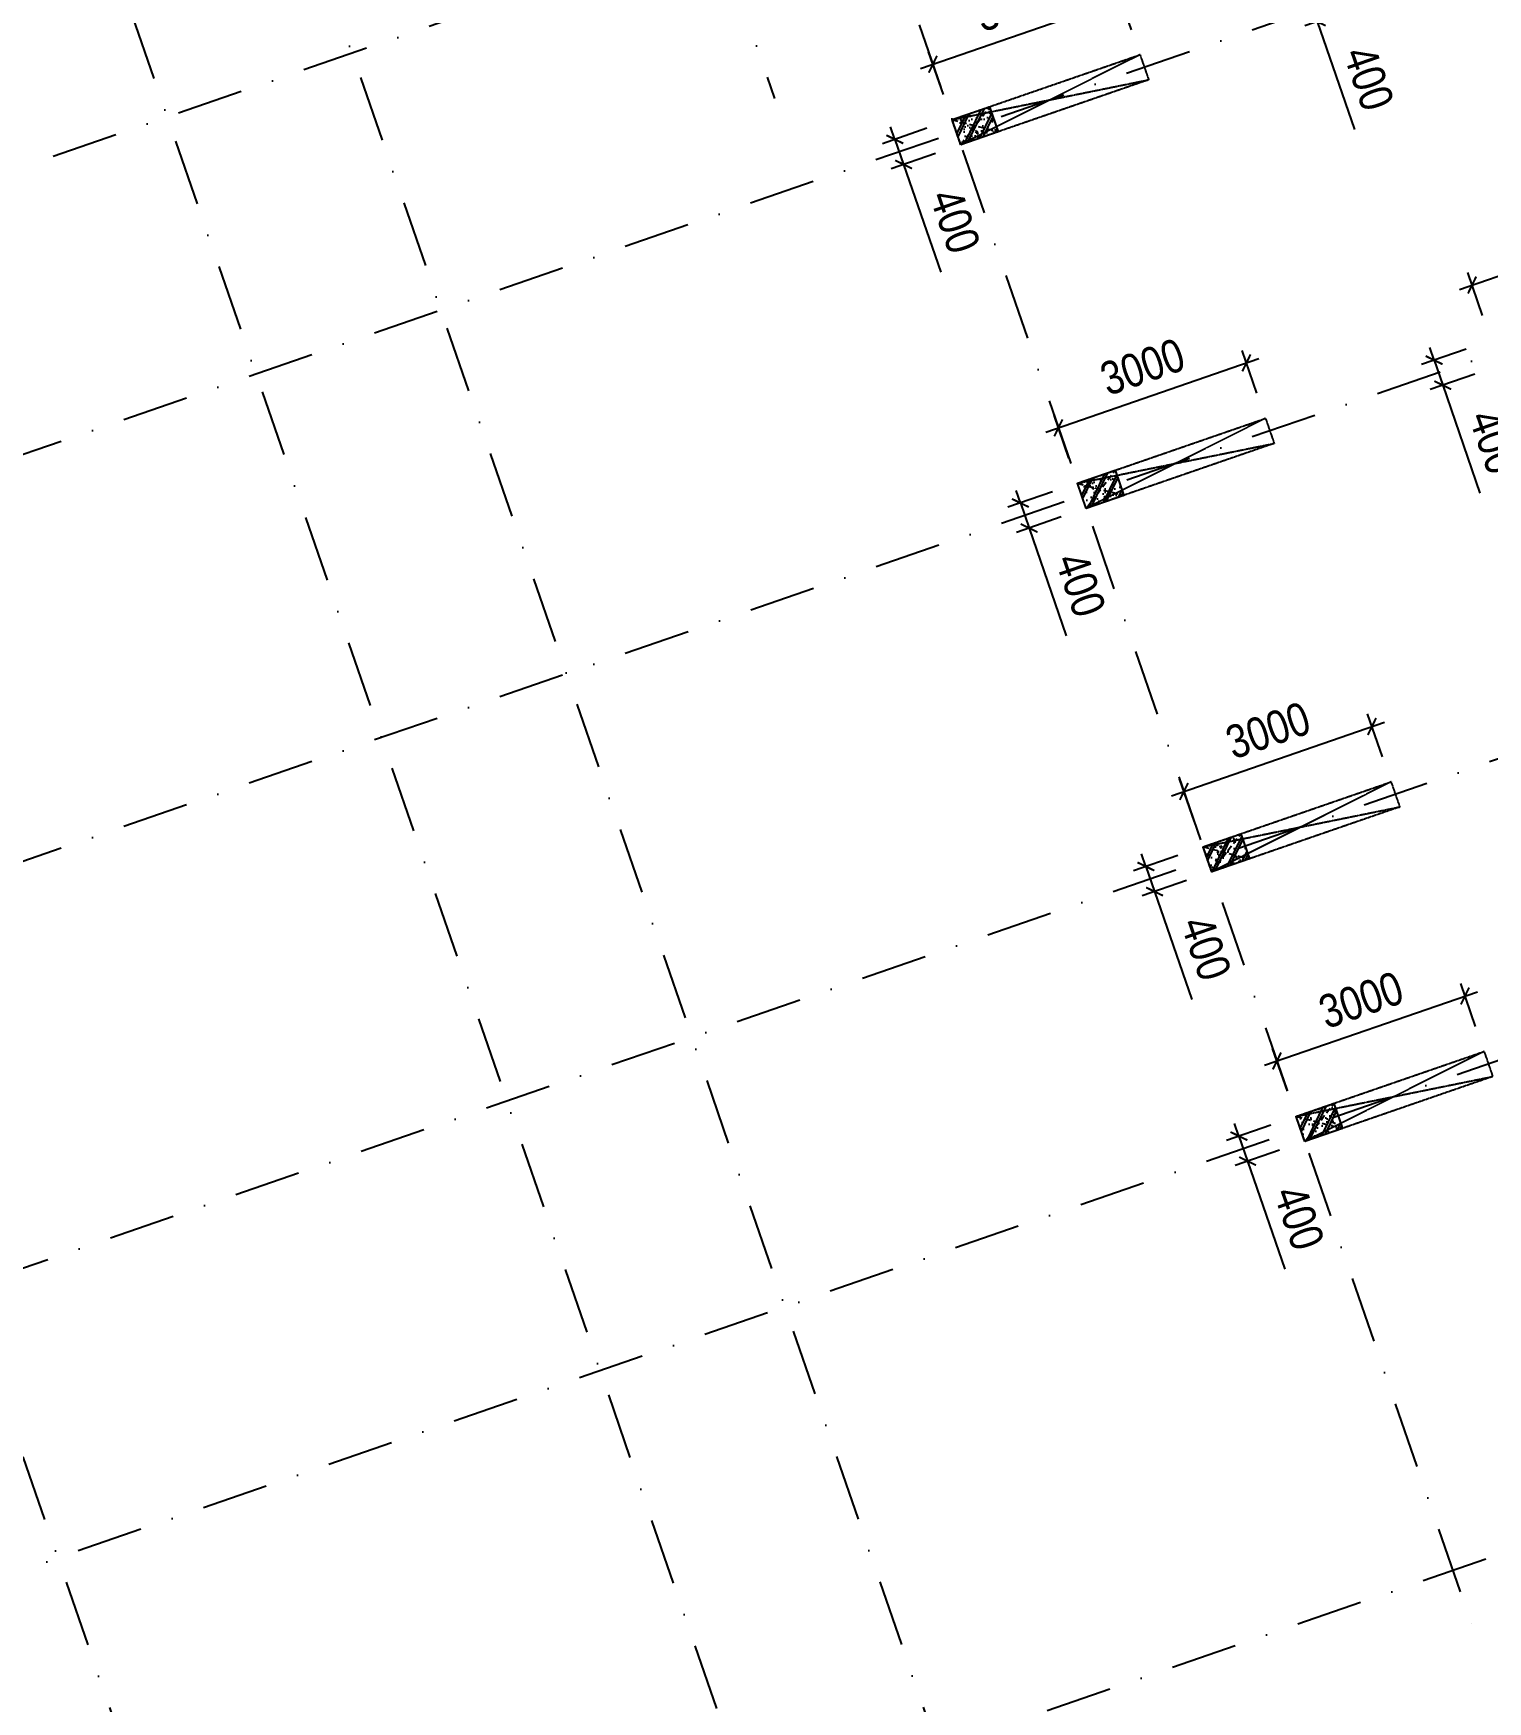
# Model space of a CAD drawing. Header units: millimetres. Extents: x 13965 to 1327256, y -72704 to 46237.
# Drawn here: x 659071 to 681004, y -32339 to -7183 of the extents above; entities that cross this region are included whole.
import ezdxf

# ---------------------------------------------------------------- set-up
doc = ezdxf.new("R2010")
doc.units = ezdxf.units.MM
doc.header["$MEASUREMENT"] = 0
for name, pattern in [('DASHDOT', [1, 0.5, -0.25, 0, -0.25]), ('DASHED', [4.5, 3, -1.5]), ('HIDDEN', [0.375, 0.25, -0.125])]:
    doc.linetypes.add(name, pattern=pattern)
for name, color, linetype in [('ccu11-Khuat', 9, 'DASHED'), ('KC2-DIM', 251, 'Continuous'), ('KT-Luoi truc South Tower', 8, 'DASHDOT'), ('ST_MBDV Cot vach 220805$0$AUDIT_I_220805193045-5', 6, 'Continuous'), ('Xref_ST_MBDV Cot vach 30.7.2022|Xref_ST_MBDV Cot vach 30.7.2022|Xref_ST_MBDV Cot vach 30.7.2022|Xref_ST_MBDV Cot vach 30.7.2022|KC-Betong', 6, 'Continuous')]:
    doc.layers.add(name, color=color, linetype=linetype)
doc.layers.add('KT-Kich thuoc', color=159, linetype='Continuous', lineweight=18)
doc.styles.add('Arial Narrow', font='ARIALN.TTF')
doc.dimstyles.new('ccu12-200', dxfattribs={"dimscale": 200, "dimtxt": 2.5, "dimasz": 1, "dimexe": 1, "dimexo": 2, "dimgap": 1, "dimtad": 1, "dimdec": 0, "dimdsep": 46, "dimtxsty": 'Arial Narrow', "dimblk": 'ARCHTICK', "dimcen": -1, "dimdle": 1, "dimclrd": 256, "dimclre": 256, "dimclrt": 3, "dimadec": 0, "dimazin": 2, "dimtfac": 0.1, "dimtdec": 0, "dimtmove": 0, "dimatfit": 1, "dimldrblk": 'ARCHTICK', "dimfxl": 1, "dimtvp": 0.833333, "dimtolj": 1, "dimtzin": 12, "dimarcsym": 0})

# ---------------------------------------------------------------- blocks, each defined once
blk = doc.blocks.new('Asix South Tower')
at = {"layer": 'KT-Luoi truc South Tower', "ltscale": 2000}
for p, q in [((-72397.8, 60940.8), (-54232.5, 8325.6)), ((-74690, 60149.4), (-64788, 31468.5)), ((-80172.4, 58256.6), (-62007.1, 5641.4)), ((-82960.9, 57293.9), (-64795.6, 4678.7)), ((-91137.3, 54471), (-72972, 1855.8)), ((-37736.8, 39354.3), (-105450.5, 15976.2)), ((-63379.6, 34838.6), (-106788.6, 19851.7)), ((-37735.1, 33218.9), (-103274.2, 10591.7)), ((-47391.3, 23749.2), (-101381.4, 5109.2)), ((-45988, 19684.6), (-99978.1, 1044.6)), ((-52170.8, 10095.3), (-96381.5, -5168.4))]:
    blk.add_line(p, q, dxfattribs=at)
blk = doc.blocks.new('_ArchTick')
at = {"color": 0, "const_width": 0.15}
blk.add_lwpolyline([(-0.5, -0.5), (0.5, 0.5)], dxfattribs=at)
blk = doc.blocks.new('*D563')
at = {"layer": 'Defpoints', "color": 0, "transparency": 16777216}
for p in [(675473, -6670), (675761, -7505, 0), (672925, -8484, 0)]:
    blk.add_point(p, dxfattribs=at)
at = {"layer": 'KC2-DIM', "lineweight": -2, "transparency": 16777216}
for p, q in [((675631, -7127), (675408, -6480)), ((672448, -7714), (675662, -6604)), ((672795, -8106), (672572, -7459))]:
    blk.add_line(p, q, dxfattribs=at)
at = {"layer": 'KC2-DIM', "lineweight": -2, "transparency": 16777216, "xscale": 200, "yscale": 200, "zscale": 200}
for p, rotation in [((675473, -6670), 19.04713795321636), ((672637, -7649), 199.0471379532163)]:
    blk.add_blockref('_ArchTick', p, dxfattribs=dict(at, rotation=rotation))
at = {"layer": 'KC2-DIM', "color": 3, "transparency": 16777216, "insert": (673906, -6729), "char_height": 500, "attachment_point": 5, "rotation": 19.0471, "style": 'Arial Narrow'}
blk.add_mtext('\\A1;3000', dxfattribs=at)
blk = doc.blocks.new('*D564')
at = {"layer": 'Defpoints', "color": 0, "transparency": 16777216}
for p in [(672925, -8484, 0), (673056, -8862, 0), (672195, -9159)]:
    blk.add_point(p, dxfattribs=at)
at = {"layer": 'KC2-DIM', "lineweight": -2, "transparency": 16777216}
for p, q in [((672547, -8614), (671875, -8846)), ((672064, -8781), (671999, -8592)), ((672064, -8781), (672195, -9159)), ((672678, -8992), (672006, -9224)), ((672195, -9159), (672757, -10786))]:
    blk.add_line(p, q, dxfattribs=at)
at = {"layer": 'KC2-DIM', "lineweight": -2, "transparency": 16777216, "xscale": 200, "yscale": 200, "zscale": 200}
for p, rotation in [((672064, -8781), 289.0471379532054), ((672195, -9159), 109.0471379532054)]:
    blk.add_blockref('_ArchTick', p, dxfattribs=dict(at, rotation=rotation))
at = {"layer": 'KC2-DIM', "color": 3, "transparency": 16777216, "insert": (672971, -10013), "char_height": 500, "attachment_point": 5, "rotation": 289.0471, "style": 'Arial Narrow'}
blk.add_mtext('\\A1;400', dxfattribs=at)
blk = doc.blocks.new('*D565')
at = {"layer": 'Defpoints', "color": 0, "transparency": 16777216}
for p in [(677366, -12152), (677654, -12988, 0), (674818, -13967, 0)]:
    blk.add_point(p, dxfattribs=at)
at = {"layer": 'KC2-DIM', "lineweight": -2, "transparency": 16777216}
for p, q in [((677524, -12610), (677301, -11963)), ((674341, -13197), (677555, -12087)), ((674688, -13589), (674465, -12942))]:
    blk.add_line(p, q, dxfattribs=at)
at = {"layer": 'KC2-DIM', "lineweight": -2, "transparency": 16777216, "xscale": 200, "yscale": 200, "zscale": 200}
for p, rotation in [((677366, -12152), 19.04713795321708), ((674530, -13131), 199.0471379532171)]:
    blk.add_blockref('_ArchTick', p, dxfattribs=dict(at, rotation=rotation))
at = {"layer": 'KC2-DIM', "color": 3, "transparency": 16777216, "insert": (675799, -12212), "char_height": 500, "attachment_point": 5, "rotation": 19.0471, "style": 'Arial Narrow'}
blk.add_mtext('\\A1;3000', dxfattribs=at)
blk = doc.blocks.new('*D566')
at = {"layer": 'Defpoints', "color": 0, "transparency": 16777216}
for p in [(674818, -13967, 0), (674949, -14345, 0), (674088, -14642)]:
    blk.add_point(p, dxfattribs=at)
at = {"layer": 'KC2-DIM', "lineweight": -2, "transparency": 16777216}
for p, q in [((673957, -14264), (673892, -14075)), ((674440, -14097), (673768, -14329)), ((673957, -14264), (674088, -14642)), ((674571, -14475), (673899, -14707)), ((674088, -14642), (674649, -16269))]:
    blk.add_line(p, q, dxfattribs=at)
at = {"layer": 'KC2-DIM', "lineweight": -2, "transparency": 16777216, "xscale": 200, "yscale": 200, "zscale": 200}
for p, rotation in [((673957, -14264), 289.0471379532211), ((674088, -14642), 109.0471379532211)]:
    blk.add_blockref('_ArchTick', p, dxfattribs=dict(at, rotation=rotation))
at = {"layer": 'KC2-DIM', "color": 3, "transparency": 16777216, "insert": (674864, -15496), "char_height": 500, "attachment_point": 5, "rotation": 289.0471, "style": 'Arial Narrow'}
blk.add_mtext('\\A1;400', dxfattribs=at)
blk = doc.blocks.new('*D567')
at = {"layer": 'Defpoints', "color": 0, "transparency": 16777216}
for p in [(679259, -17635), (679547, -18470, 0), (676711, -19449, 0)]:
    blk.add_point(p, dxfattribs=at)
at = {"layer": 'KC2-DIM', "lineweight": -2, "transparency": 16777216}
for p, q in [((676234, -18679), (679448, -17570)), ((679416, -18092), (679193, -17446)), ((676581, -19071), (676358, -18425))]:
    blk.add_line(p, q, dxfattribs=at)
at = {"layer": 'KC2-DIM', "lineweight": -2, "transparency": 16777216, "xscale": 200, "yscale": 200, "zscale": 200}
for p, rotation in [((679259, -17635), 19.0471379532171), ((676423, -18614), 199.0471379532171)]:
    blk.add_blockref('_ArchTick', p, dxfattribs=dict(at, rotation=rotation))
at = {"layer": 'KC2-DIM', "color": 3, "transparency": 16777216, "insert": (677692, -17694), "char_height": 500, "attachment_point": 5, "rotation": 19.0471, "style": 'Arial Narrow'}
blk.add_mtext('\\A1;3000', dxfattribs=at)
blk = doc.blocks.new('*D568')
at = {"layer": 'Defpoints', "color": 0, "transparency": 16777216}
for p in [(676711, -19449, 0), (676842, -19827, 0), (675981, -20124)]:
    blk.add_point(p, dxfattribs=at)
at = {"layer": 'KC2-DIM', "lineweight": -2, "transparency": 16777216}
for p, q in [((676333, -19580), (675661, -19812)), ((675850, -19746), (675785, -19557)), ((675850, -19746), (675981, -20124)), ((676464, -19958), (675792, -20190)), ((675981, -20124), (676542, -21751))]:
    blk.add_line(p, q, dxfattribs=at)
at = {"layer": 'KC2-DIM', "lineweight": -2, "transparency": 16777216, "xscale": 200, "yscale": 200, "zscale": 200}
for p, rotation in [((675850, -19746), 289.0471379532211), ((675981, -20124), 109.0471379532211)]:
    blk.add_blockref('_ArchTick', p, dxfattribs=dict(at, rotation=rotation))
at = {"layer": 'KC2-DIM', "color": 3, "transparency": 16777216, "insert": (676757, -20978), "char_height": 500, "attachment_point": 5, "rotation": 289.0471, "style": 'Arial Narrow'}
blk.add_mtext('\\A1;400', dxfattribs=at)
blk = doc.blocks.new('*D569')
at = {"layer": 'Defpoints', "color": 0, "transparency": 16777216}
for p in [(680662, -21699), (680950, -22535, 0), (678115, -23514, 0)]:
    blk.add_point(p, dxfattribs=at)
at = {"layer": 'KC2-DIM', "lineweight": -2, "transparency": 16777216}
for p, q in [((677637, -22744), (680851, -21634)), ((680820, -22157), (680597, -21510)), ((677984, -23136), (677761, -22489))]:
    blk.add_line(p, q, dxfattribs=at)
at = {"layer": 'KC2-DIM', "lineweight": -2, "transparency": 16777216, "xscale": 200, "yscale": 200, "zscale": 200}
for p, rotation in [((680662, -21699), 19.0471379532171), ((677826, -22678), 199.0471379532171)]:
    blk.add_blockref('_ArchTick', p, dxfattribs=dict(at, rotation=rotation))
at = {"layer": 'KC2-DIM', "color": 3, "transparency": 16777216, "insert": (679095, -21759), "char_height": 500, "attachment_point": 5, "rotation": 19.0471, "style": 'Arial Narrow'}
blk.add_mtext('\\A1;3000', dxfattribs=at)
blk = doc.blocks.new('*D570')
at = {"layer": 'Defpoints', "color": 0, "transparency": 16777216}
for p in [(678115, -23514, 0), (678245, -23892, 0), (677384, -24189)]:
    blk.add_point(p, dxfattribs=at)
at = {"layer": 'KC2-DIM', "lineweight": -2, "transparency": 16777216}
for p, q in [((677736, -23644), (677064, -23876)), ((677253, -23811), (677188, -23622)), ((677253, -23811), (677384, -24189)), ((677867, -24022), (677195, -24254)), ((677384, -24189), (677946, -25816))]:
    blk.add_line(p, q, dxfattribs=at)
at = {"layer": 'KC2-DIM', "lineweight": -2, "transparency": 16777216, "xscale": 200, "yscale": 200, "zscale": 200}
for p, rotation in [((677253, -23811), 289.0471379532211), ((677384, -24189), 109.0471379532211)]:
    blk.add_blockref('_ArchTick', p, dxfattribs=dict(at, rotation=rotation))
at = {"layer": 'KC2-DIM', "color": 3, "transparency": 16777216, "insert": (678160, -25043), "char_height": 500, "attachment_point": 5, "rotation": 289.0471, "style": 'Arial Narrow'}
blk.add_mtext('\\A1;400', dxfattribs=at)
blk = doc.blocks.new('*D575')
at = {"layer": 'Defpoints', "color": 0, "transparency": 16777216}
for p in [(683604, -9999), (683893, -10834, 0), (681057, -11813, 0)]:
    blk.add_point(p, dxfattribs=at)
at = {"layer": 'KC2-DIM', "lineweight": -2, "transparency": 16777216}
for p, q in [((683762, -10456), (683539, -9809)), ((680580, -11043), (683794, -9933)), ((680927, -11435), (680703, -10789))]:
    blk.add_line(p, q, dxfattribs=at)
at = {"layer": 'KC2-DIM', "lineweight": -2, "transparency": 16777216, "xscale": 200, "yscale": 200, "zscale": 200}
for p, rotation in [((683604, -9999), 19.04713795321708), ((680769, -10978), 199.0471379532171)]:
    blk.add_blockref('_ArchTick', p, dxfattribs=dict(at, rotation=rotation))
at = {"layer": 'KC2-DIM', "color": 3, "transparency": 16777216, "insert": (682038, -10058), "char_height": 500, "attachment_point": 5, "rotation": 19.0471, "style": 'Arial Narrow'}
blk.add_mtext('\\A1;3000', dxfattribs=at)
blk = doc.blocks.new('*D576')
at = {"layer": 'Defpoints', "color": 0, "transparency": 16777216}
for p in [(681057, -11813, 0), (681188, -12191, 0), (680327, -12488)]:
    blk.add_point(p, dxfattribs=at)
at = {"layer": 'KC2-DIM', "lineweight": -2, "transparency": 16777216}
for p, q in [((680679, -11943), (680007, -12175)), ((680196, -12110), (680131, -11921)), ((680809, -12321), (680138, -12553)), ((680196, -12110), (680327, -12488)), ((680327, -12488), (680888, -14115))]:
    blk.add_line(p, q, dxfattribs=at)
at = {"layer": 'KC2-DIM', "lineweight": -2, "transparency": 16777216, "xscale": 200, "yscale": 200, "zscale": 200}
for p, rotation in [((680196, -12110), 289.0471379532211), ((680327, -12488), 109.0471379532211)]:
    blk.add_blockref('_ArchTick', p, dxfattribs=dict(at, rotation=rotation))
at = {"layer": 'KC2-DIM', "color": 3, "transparency": 16777216, "insert": (681103, -13342), "char_height": 500, "attachment_point": 5, "rotation": 289.0471, "style": 'Arial Narrow'}
blk.add_mtext('\\A1;400', dxfattribs=at)
blk = doc.blocks.new('*D578')
at = {"layer": 'Defpoints', "color": 0, "transparency": 16777216}
for p in [(679164, -6330, 0), (679295, -6708, 0), (678434, -7006)]:
    blk.add_point(p, dxfattribs=at)
at = {"layer": 'KC2-DIM', "lineweight": -2, "transparency": 16777216}
for p, q in [((678786, -6461), (678114, -6693)), ((678303, -6628), (678238, -6439)), ((678303, -6628), (678434, -7006)), ((678917, -6839), (678245, -7071)), ((678434, -7006), (678995, -8632))]:
    blk.add_line(p, q, dxfattribs=at)
at = {"layer": 'KC2-DIM', "lineweight": -2, "transparency": 16777216, "xscale": 200, "yscale": 200, "zscale": 200}
for p, rotation in [((678303, -6628), 289.0471379532211), ((678434, -7006), 109.0471379532211)]:
    blk.add_blockref('_ArchTick', p, dxfattribs=dict(at, rotation=rotation))
at = {"layer": 'KC2-DIM', "color": 3, "transparency": 16777216, "insert": (679210, -7860), "char_height": 500, "attachment_point": 5, "rotation": 289.0471, "style": 'Arial Narrow'}
blk.add_mtext('\\A1;400', dxfattribs=at)
blk = doc.blocks.new('*U71')
h = blk.add_hatch()
h.set_pattern_fill('VATLIEU04', color=250, scale=40, style=0, pattern_type=2)
h.set_pattern_definition([(50, (-550, 650), (286.904, -25.1), [30, -330]), (355, (-550, 650), (-55.5, 300.88), [24, -264]), (100.451, (-526.1, 647.9), (231.404, 275.776), [25.496, -280.457]), (46.184, (-550, 730), (426.9, -66.21), [45, -495]), (96.636, (-514.43, 724.5), (373.87, 389.65), [38.24, -420.69]), (351.184, (-550, 730), (373.86, 389.65), [36, -396]), (21, (-510, 710), (238.763, -161.048), [30, -330]), (326, (-510, 710), (97.326, 290.06), [24, -264]), (71.451, (-490.1, 696.58), (336.09, 129.01), [25.496, -280.457]), (37.5, (-550, 650), (4.864, 133.1575), [0, -260.8, 0, -268, 0, -265]), (7.5, (-550, 650), (105.228, 157.765), [0, -152.8, 0, -254.8, 0, -101]), (327.5, (-639.2, 650), (213.529, -9.022), [0, -100, 0, -312, 0, -414]), (317.5, (-679.2, 650), (233.274, 40.042), [0, -130, 0, -207.2, 0, -294]), (45, (-550, 650), (-120.208, 120.208), []), (45, (-550, 699), (-120.208, 120.208), [])])
h.paths.add_polyline_path([(-475, -475), (-75, -475), (-75, 125), (-475, 125)])
at = {"color": 6, "ltscale": 0.25}
blk.add_lwpolyline([(-475, -475), (-75, -475), (-75, 125), (-475, 125)], close=True, dxfattribs=at)
at = {"layer": 'Defpoints', "linetype": 'ByBlock', "ltscale": 30}
for p, q in [((-75, -475), (-475, 125)), ((-475, -475), (-75, 125))]:
    blk.add_line(p, q, dxfattribs=at)
blk = doc.blocks.new('*U72')
h = blk.add_hatch()
h.set_pattern_fill('VATLIEU04', color=250, scale=40, style=0, pattern_type=2)
h.set_pattern_definition([(50, (-550, 650), (286.904, -25.1), [30, -330]), (355, (-550, 650), (-55.5, 300.88), [24, -264]), (100.451, (-526.1, 647.9), (231.404, 275.776), [25.496, -280.457]), (46.184, (-550, 730), (426.9, -66.21), [45, -495]), (96.636, (-514.43, 724.5), (373.87, 389.65), [38.24, -420.69]), (351.184, (-550, 730), (373.86, 389.65), [36, -396]), (21, (-510, 710), (238.763, -161.048), [30, -330]), (326, (-510, 710), (97.326, 290.06), [24, -264]), (71.451, (-490.1, 696.58), (336.09, 129.01), [25.496, -280.457]), (37.5, (-550, 650), (4.864, 133.1575), [0, -260.8, 0, -268, 0, -265]), (7.5, (-550, 650), (105.228, 157.765), [0, -152.8, 0, -254.8, 0, -101]), (327.5, (-639.2, 650), (213.529, -9.022), [0, -100, 0, -312, 0, -414]), (317.5, (-679.2, 650), (233.274, 40.042), [0, -130, 0, -207.2, 0, -294]), (45, (-550, 650), (-120.208, 120.208), []), (45, (-550, 699), (-120.208, 120.208), [])])
h.paths.add_polyline_path([(-475, -475), (-75, -475), (-75, 125), (-475, 125)])
at = {"color": 6, "ltscale": 0.25}
blk.add_lwpolyline([(-475, -475), (-75, -475), (-75, 125), (-475, 125)], close=True, dxfattribs=at)
at = {"layer": 'Defpoints', "linetype": 'ByBlock', "ltscale": 30}
for p, q in [((-75, -475), (-475, 125)), ((-475, -475), (-75, 125))]:
    blk.add_line(p, q, dxfattribs=at)
blk = doc.blocks.new('*U57')
h = blk.add_hatch()
h.set_pattern_fill('VATLIEU04', color=250, scale=40, style=0, pattern_type=2)
h.set_pattern_definition([(50, (-550, 650), (286.904, -25.1), [30, -330]), (355, (-550, 650), (-55.5, 300.88), [24, -264]), (100.451, (-526.1, 647.9), (231.404, 275.776), [25.496, -280.457]), (46.184, (-550, 730), (426.9, -66.21), [45, -495]), (96.636, (-514.43, 724.5), (373.87, 389.65), [38.24, -420.69]), (351.184, (-550, 730), (373.86, 389.65), [36, -396]), (21, (-510, 710), (238.763, -161.048), [30, -330]), (326, (-510, 710), (97.326, 290.06), [24, -264]), (71.451, (-490.1, 696.58), (336.09, 129.01), [25.496, -280.457]), (37.5, (-550, 650), (4.864, 133.1575), [0, -260.8, 0, -268, 0, -265]), (7.5, (-550, 650), (105.228, 157.765), [0, -152.8, 0, -254.8, 0, -101]), (327.5, (-639.2, 650), (213.529, -9.022), [0, -100, 0, -312, 0, -414]), (317.5, (-679.2, 650), (233.274, 40.042), [0, -130, 0, -207.2, 0, -294]), (45, (-550, 650), (-120.208, 120.208), []), (45, (-550, 699), (-120.208, 120.208), [])])
h.paths.add_polyline_path([(-475, -475), (-75, -475), (-75, 125), (-475, 125)])
at = {"color": 6, "ltscale": 0.25}
blk.add_lwpolyline([(-475, -475), (-75, -475), (-75, 125), (-475, 125)], close=True, dxfattribs=at)
at = {"layer": 'Defpoints', "linetype": 'ByBlock', "ltscale": 30}
for p, q in [((-75, -475), (-475, 125)), ((-475, -475), (-75, 125))]:
    blk.add_line(p, q, dxfattribs=at)
blk = doc.blocks.new('*U1002')
at = {"color": 6, "linetype": 'HIDDEN', "ltscale": 10}
for p, q in [((-75, 2525), (-475, -475)), ((-75, -475), (-475, 2525))]:
    blk.add_line(p, q, dxfattribs=at)
blk.add_lwpolyline([(-475, -475), (-75, -475), (-75, 2525), (-475, 2525)], close=True, dxfattribs=at)
blk = doc.blocks.new('MBCV-T37')
at = {"layer": 'ST_MBDV Cot vach 220805$0$AUDIT_I_220805193045-5', "linetype": 'ByBlock', "xscale": -0.9999999999999998, "rotation": 289.0471379532163}
for name, p in [('*U71', (-27915, 13906, 0)), ('*U71', (-26022, 8423, 0)), ('*U72', (-24129, 2941, 0)), ('*U57', (-22726, -1124, 0))]:
    blk.add_blockref(name, p, dxfattribs=at)
at = {"layer": 'Xref_ST_MBDV Cot vach 30.7.2022|Xref_ST_MBDV Cot vach 30.7.2022|Xref_ST_MBDV Cot vach 30.7.2022|Xref_ST_MBDV Cot vach 30.7.2022|KC-Betong', "linetype": 'ByBlock', "xscale": -0.9999999999999999, "rotation": 289.0471379532163}
for p in [(-27916, 13906, 0), (-26023, 8423, 0), (-24130, 2941, 0), (-22727, -1124, 0)]:
    blk.add_blockref('*U1002', p, dxfattribs=at)

msp = doc.modelspace()

# ---------------------------------------------------------------- block references
at = {"layer": 'ccu11-Khuat'}
msp.add_blockref('MBCV-T37', (701265.6, -22163.9, 0), dxfattribs=at)
at = {"layer": 'KT-Kich thuoc'}
msp.add_blockref('Asix South Tower', (735038.2, -39634.4), dxfattribs=at)

# ---------------------------------------------------------------- dimensions: what is measured, and where the dimension line sits
at = {"layer": 'KC2-DIM'}
for p1, p2, distance, picture, middle in [((672925.4, -8483.8, 0), (675761.2, -7504.7, 0), 883.6, '*D563', (673906.4, -6728.7)), ((679164.3, -6330.3, 0), (679294.8, -6708.4, 0), -910.9, '*D578', (679210.2, -7859.5, 0)), ((672925.4, -8483.8, 0), (673056, -8861.9, 0), -910.9, '*D564', (672971.4, -10012.9)), ((681057.1, -11812.8, 0), (683892.8, -10833.7, 0), 883.6, '*D575', (682038, -10057.7, 0)), ((674818.4, -13966.7, 0), (677654.2, -12987.6, 0), 883.6, '*D565', (675799.3, -12211.6, 0)), ((681057.1, -11812.8, 0), (681187.6, -12190.9, 0), -910.9, '*D576', (681103, -13342, 0)), ((674818.4, -13966.7, 0), (674948.9, -14344.8, 0), -910.9, '*D566', (674864.3, -15495.8, 0)), ((676711.2, -19449.1, 0), (679547, -18470.1, 0), 883.6, '*D567', (677692.2, -17694, 0)), ((676711.2, -19449.1, 0), (676841.8, -19827.2, 0), -910.9, '*D568', (676757.1, -20978.3, 0)), ((678114.5, -23513.7, 0), (680950.3, -22534.7, 0), 883.6, '*D569', (679095.4, -21758.6, 0)), ((678114.5, -23513.7, 0), (678245, -23891.8, 0), -910.9, '*D570', (678160.4, -25042.9, 0))]:
    dim = msp.add_aligned_dim(p1=p1, p2=p2, distance=distance, dimstyle='ccu12-200', dxfattribs=at)
    dim.commit()
    dim.dimension.update_dxf_attribs({"geometry": picture, "text_midpoint": middle})

doc.saveas('drawing.dxf')
